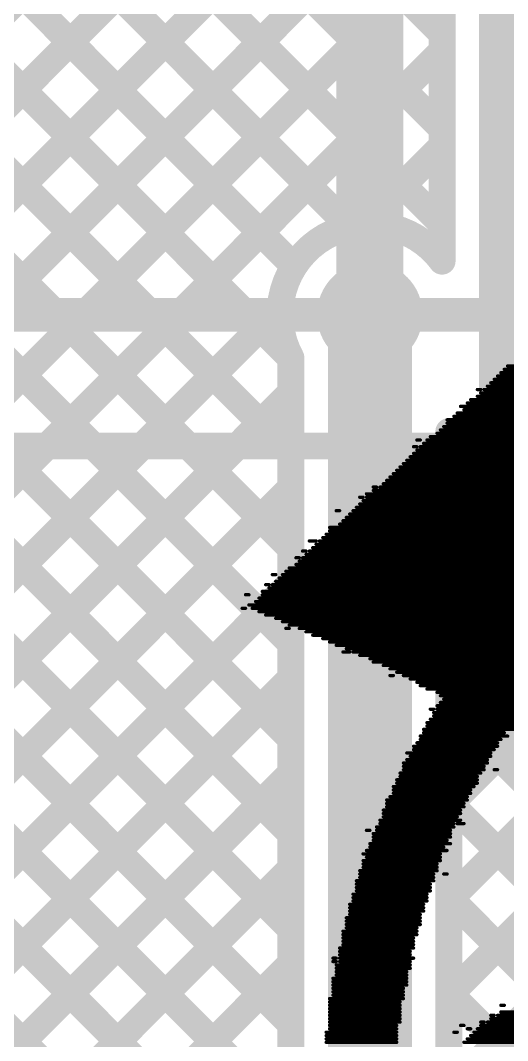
# Model space of a CAD drawing. Header units: millimetres. Extents: x 9.08 to 12.48, y 2.73 to 6.
# Drawn here: x 11.214 to 11.359, y 4.0025 to 4.3057 of the extents above; entities that cross this region are included whole.
import ezdxf

# ---------------------------------------------------------------- set-up
doc = ezdxf.new("R2010")
doc.units = ezdxf.units.MM
doc.header["$MEASUREMENT"] = 0
for name, color, linetype in [('BottomLayer', 5, 'Continuous'), ('BottomOverlay', 54, 'Continuous'), ('MultiLayer', 9, 'Continuous'), ('TopLayer', 1, 'Continuous'), ('TopOverlay', 2, 'Continuous'), ('TopPaste', 8, 'Continuous'), ('TopSolder', 216, 'Continuous'), ('ViaHoleLayer', 16, 'Continuous')]:
    doc.layers.add(name, color=color, linetype=linetype)

# ---------------------------------------------------------------- blocks, each defined once
blk = doc.blocks.new('16_TSSOP_54')
at = {"layer": 'TopLayer'}
for points in [[(-0.13681, 0.08228), (-0.08169, 0.08228), (-0.13681, 0.09685), (-0.08169, 0.09685)], [(0.07579, 0.08228), (0.13091, 0.08228), (0.07579, 0.09685), (0.13091, 0.09685)], [(-0.13681, 0.05669), (-0.08169, 0.05669), (-0.13681, 0.07126), (-0.08169, 0.07126)], [(0.07579, 0.05669), (0.13091, 0.05669), (0.07579, 0.07126), (0.13091, 0.07126)], [(-0.13681, 0.0311), (-0.08169, 0.0311), (-0.13681, 0.04567), (-0.08169, 0.04567)], [(0.07579, 0.0311), (0.13091, 0.0311), (0.07579, 0.04567), (0.13091, 0.04567)], [(-0.13681, 0.00551), (-0.08169, 0.00551), (-0.13681, 0.02008), (-0.08169, 0.02008)], [(0.07579, 0.00551), (0.13091, 0.00551), (0.07579, 0.02008), (0.13091, 0.02008)], [(-0.13681, -0.02008), (-0.08169, -0.02008), (-0.13681, -0.00551), (-0.08169, -0.00551)], [(0.07579, -0.02008), (0.13091, -0.02008), (0.07579, -0.00551), (0.13091, -0.00551)], [(-0.13681, -0.04567), (-0.08169, -0.04567), (-0.13681, -0.0311), (-0.08169, -0.0311)], [(0.07579, -0.04567), (0.13091, -0.04567), (0.07579, -0.0311), (0.13091, -0.0311)], [(-0.13681, -0.07126), (-0.08169, -0.07126), (-0.13681, -0.05669), (-0.08169, -0.05669)], [(0.07579, -0.07126), (0.13091, -0.07126), (0.07579, -0.05669), (0.13091, -0.05669)], [(-0.13681, -0.09685), (-0.08169, -0.09685), (-0.13681, -0.08228), (-0.08169, -0.08228)], [(0.07579, -0.09685), (0.13091, -0.09685), (0.07579, -0.08228), (0.13091, -0.08228)]]:
    blk.add_solid(points, dxfattribs=at)
at = {"layer": 'TopOverlay'}
for points, const_width in [([(-0.10478, 0.10977, 1), (-0.11372, 0.10977, 1)], 0.01), ([(-0.11622, 0.10977, 1), (-0.11122, 0.10977, 1)], 0.005), ([(-0.10728, 0.10977, 1), (-0.10228, 0.10977, 1)], 0.005), ([(-0.08097, 0.103, 1), (-0.07703, 0.103, 1)], 0.00394), ([(0.07703, 0.103, 1), (0.08097, 0.103, 1)], 0.00394), ([(-0.08097, -0.103, 1), (-0.07703, -0.103, 1)], 0.00394), ([(0.07703, -0.103, 1), (0.08097, -0.103, 1)], 0.00394)]:
    blk.add_lwpolyline(points, format="xyb", close=True, dxfattribs=dict(at, const_width=const_width))
at = {"layer": 'TopOverlay', "const_width": 0.00787}
for points in [[(-0.079, 0.103), (0.079, 0.103)], [(-0.079, -0.103), (0.079, -0.103)]]:
    blk.add_lwpolyline(points, dxfattribs=at)
at = {"layer": 'TopPaste'}
for points in [[(-0.13681, 0.08228), (-0.08169, 0.08228), (-0.13681, 0.09685), (-0.08169, 0.09685)], [(0.07579, 0.08228), (0.13091, 0.08228), (0.07579, 0.09685), (0.13091, 0.09685)], [(-0.13681, 0.05669), (-0.08169, 0.05669), (-0.13681, 0.07126), (-0.08169, 0.07126)], [(0.07579, 0.05669), (0.13091, 0.05669), (0.07579, 0.07126), (0.13091, 0.07126)], [(-0.13681, 0.0311), (-0.08169, 0.0311), (-0.13681, 0.04567), (-0.08169, 0.04567)], [(0.07579, 0.0311), (0.13091, 0.0311), (0.07579, 0.04567), (0.13091, 0.04567)], [(-0.13681, 0.00551), (-0.08169, 0.00551), (-0.13681, 0.02008), (-0.08169, 0.02008)], [(0.07579, 0.00551), (0.13091, 0.00551), (0.07579, 0.02008), (0.13091, 0.02008)], [(-0.13681, -0.02008), (-0.08169, -0.02008), (-0.13681, -0.00551), (-0.08169, -0.00551)], [(0.07579, -0.02008), (0.13091, -0.02008), (0.07579, -0.00551), (0.13091, -0.00551)], [(-0.13681, -0.04567), (-0.08169, -0.04567), (-0.13681, -0.0311), (-0.08169, -0.0311)], [(0.07579, -0.04567), (0.13091, -0.04567), (0.07579, -0.0311), (0.13091, -0.0311)], [(-0.13681, -0.07126), (-0.08169, -0.07126), (-0.13681, -0.05669), (-0.08169, -0.05669)], [(0.07579, -0.07126), (0.13091, -0.07126), (0.07579, -0.05669), (0.13091, -0.05669)], [(-0.13681, -0.09685), (-0.08169, -0.09685), (-0.13681, -0.08228), (-0.08169, -0.08228)], [(0.07579, -0.09685), (0.13091, -0.09685), (0.07579, -0.08228), (0.13091, -0.08228)]]:
    blk.add_solid(points, dxfattribs=at)
at = {"layer": 'TopSolder'}
for points in [[(-0.14081, 0.07828), (-0.07769, 0.07828), (-0.14081, 0.10085), (-0.07769, 0.10085)], [(0.07179, 0.07828), (0.13491, 0.07828), (0.07179, 0.10085), (0.13491, 0.10085)], [(-0.14081, 0.05269), (-0.07769, 0.05269), (-0.14081, 0.07526), (-0.07769, 0.07526)], [(0.07179, 0.05269), (0.13491, 0.05269), (0.07179, 0.07526), (0.13491, 0.07526)], [(-0.14081, 0.0271), (-0.07769, 0.0271), (-0.14081, 0.04967), (-0.07769, 0.04967)], [(0.07179, 0.0271), (0.13491, 0.0271), (0.07179, 0.04967), (0.13491, 0.04967)], [(-0.14081, 0.00151), (-0.07769, 0.00151), (-0.14081, 0.02408), (-0.07769, 0.02408)], [(0.07179, 0.00151), (0.13491, 0.00151), (0.07179, 0.02408), (0.13491, 0.02408)], [(-0.14081, -0.02408), (-0.07769, -0.02408), (-0.14081, -0.00151), (-0.07769, -0.00151)], [(0.07179, -0.02408), (0.13491, -0.02408), (0.07179, -0.00151), (0.13491, -0.00151)], [(-0.14081, -0.04967), (-0.07769, -0.04967), (-0.14081, -0.0271), (-0.07769, -0.0271)], [(0.07179, -0.04967), (0.13491, -0.04967), (0.07179, -0.0271), (0.13491, -0.0271)], [(-0.14081, -0.07526), (-0.07769, -0.07526), (-0.14081, -0.05269), (-0.07769, -0.05269)], [(0.07179, -0.07526), (0.13491, -0.07526), (0.07179, -0.05269), (0.13491, -0.05269)], [(-0.14081, -0.10085), (-0.07769, -0.10085), (-0.14081, -0.07828), (-0.07769, -0.07828)], [(0.07179, -0.10085), (0.13491, -0.10085), (0.07179, -0.07828), (0.13491, -0.07828)]]:
    blk.add_solid(points, dxfattribs=at)

msp = doc.modelspace()

# ---------------------------------------------------------------- linework, layer by layer
at = {"layer": 'BottomLayer'}
for points, const_width in [([(11.157, 4.42763), (11.3395, 4.24513)], 0.008), ([(11.19492, 4.418), (11.3395, 4.27342)], 0.008), ([(11.1445, 4.41185), (11.31203, 4.24432)], 0.008), ([(11.06803, 4.16667), (11.29406, 4.3927)], 0.008), ([(11.1445, 4.38357), (11.29544, 4.23262)], 0.008), ([(11.08461, 4.15496), (11.30821, 4.37856)], 0.008), ([(11.363, 4.193), (11.363, 4.357)], 0.025), ([(11.1445, 4.35528), (11.2945, 4.20528)], 0.008), ([(11.09924, 4.14131), (11.29347, 4.33554)], 0.008), ([(11.3395, 4.23416), (11.3395, 4.33029)], 0.008), ([(11.1445, 4.327), (11.2945, 4.177)], 0.008), ([(11.008, 3.9935), (11.3395, 4.325)], 0.008), ([(11.008, 4.02178), (11.30772, 4.32151)], 0.008), ([(11.32151, 4.31969), (11.3395, 4.3017)], 0.008), ([(11.1445, 4.29871), (11.2945, 4.14871)], 0.008), ([(11.008, 3.96522), (11.3395, 4.29672)], 0.008), ([(11.13805, 4.27688), (11.2945, 4.12043)], 0.008), ([(11.31599, 4.24492), (11.3395, 4.26843)], 0.008), ([(11.1239, 4.26274), (11.2945, 4.09214)], 0.008), ([(11.10976, 4.2486), (11.2945, 4.06386)], 0.008), ([(11.33672, 4.23736), (11.3395, 4.24015)], 0.008), ([(11.04298, 4.23052), (11.2945, 3.97901)], 0.008), ([(11.09941, 4.23066), (11.2945, 4.03558)], 0.008), ([(11.318, 3.966), (11.318, 4.21825)], 0.025), ([(11.10307, 4.032), (11.29133, 4.22026)], 0.008), ([(11.08646, 4.21533), (11.2945, 4.00729)], 0.008), ([(11.2945, 3.966), (11.2945, 4.20548)], 0.008), ([(11.04298, 4.20224), (11.4025, 3.84272)], 0.008), ([(11.363, 4.193), (11.437, 4.119)], 0.025), ([(11.13702, 4.03767), (11.2945, 4.19515)], 0.008), ([(11.3415, 3.97573), (11.3415, 4.18351)], 0.008), ([(11.3464, 4.17637), (11.41135, 4.11142)], 0.008), ([(11.3415, 4.15729), (11.35349, 4.16928)], 0.008), ([(11.15564, 4.02801), (11.2945, 4.16686)], 0.008), ([(11.3415, 4.15828), (11.516, 3.98378)], 0.008), ([(11.3415, 4.12901), (11.36763, 4.15514)], 0.008), ([(11.3415, 4.10073), (11.38177, 4.141)], 0.008), ([(11.16111, 4.00519), (11.2945, 4.13858)], 0.008), ([(11.3415, 4.13), (11.516, 3.9555)], 0.008), ([(11.3415, 4.07244), (11.39591, 4.12685)], 0.008), ([(11.09892, 4.11802), (11.4025, 3.81444)], 0.008), ([(11.3415, 4.04416), (11.41005, 4.11271)], 0.008), ([(11.05745, 3.87324), (11.2945, 4.11029)], 0.008), ([(11.3415, 4.10171), (11.516, 3.92721)], 0.008), ([(11.3415, 4.01587), (11.42229, 4.09666)], 0.008), ([(11.3415, 3.98759), (11.44901, 4.0951)], 0.008), ([(11.008, 3.79551), (11.2945, 4.08201)], 0.008), ([(11.3415, 4.07343), (11.516, 3.89893)], 0.008), ([(11.008, 3.76723), (11.2945, 4.05373)], 0.008), ([(11.3415, 4.04514), (11.516, 3.87064)], 0.008), ([(11.008, 3.73894), (11.2945, 4.02544)], 0.008), ([(11.3415, 4.01686), (11.516, 3.84236)], 0.008)]:
    msp.add_lwpolyline(points, dxfattribs=dict(at, const_width=const_width))
for points, const_width in [([(11.3375, 4.3017, 1), (11.3415, 4.3017, 1)], 0.004), ([(11.3375, 4.29672, 1), (11.3415, 4.29672, 1)], 0.004), ([(11.3375, 4.27342, 1), (11.3415, 4.27342, 1)], 0.004), ([(11.3375, 4.26843, 1), (11.3415, 4.26843, 1)], 0.004), ([(11.31003, 4.24432, 1), (11.31403, 4.24432, 1)], 0.004), ([(11.31399, 4.24492, 1), (11.31799, 4.24492, 1)], 0.004), ([(11.3375, 4.24513, 1), (11.3415, 4.24513, 1)], 0.004), ([(11.3375, 4.24015, 1), (11.3415, 4.24015, 1)], 0.004), ([(11.33472, 4.23736, 1), (11.33872, 4.23736, 1)], 0.004), ([(11.29344, 4.23262, 1), (11.29744, 4.23262, 1)], 0.004), ([(11.3375, 4.23416, 1), (11.3415, 4.23416, 1)], 0.004), ([(11.3375, 4.23416, 1), (11.3415, 4.23416, 1)], 0.004), ([(11.31013, 4.21825, 1), (11.32587, 4.21825, 1)], 0.01575), ([(11.31175, 4.21825, 1), (11.32425, 4.21825, 1)], 0.0125), ([(11.28933, 4.22026, 1), (11.29333, 4.22026, 1)], 0.004), ([(11.2925, 4.20548, 1), (11.2965, 4.20548, 1)], 0.004), ([(11.2925, 4.20548, 1), (11.2965, 4.20548, 1)], 0.004), ([(11.2925, 4.20528, 1), (11.2965, 4.20528, 1)], 0.004), ([(11.35675, 4.193, 1), (11.36925, 4.193, 1)], 0.0125), ([(11.35675, 4.193, 1), (11.36925, 4.193, 1)], 0.0125), ([(11.2925, 4.19515, 1), (11.2965, 4.19515, 1)], 0.004), ([(11.3395, 4.18351, 1), (11.3435, 4.18351, 1)], 0.004), ([(11.3395, 4.18351, 1), (11.3435, 4.18351, 1)], 0.004), ([(11.3395, 4.18351, 1), (11.3435, 4.18351, 1)], 0.004), ([(11.2925, 4.177, 1), (11.2965, 4.177, 1)], 0.004), ([(11.34438, 4.17638, 1), (11.34838, 4.17638, 1)], 0.004), ([(11.3444, 4.17637, 1), (11.3484, 4.17637, 1)], 0.004), ([(11.3444, 4.17637, 1), (11.3484, 4.17637, 1)], 0.004), ([(11.35149, 4.16928, 1), (11.35549, 4.16928, 1)], 0.004), ([(11.2925, 4.16686, 1), (11.2965, 4.16686, 1)], 0.004), ([(11.3395, 4.15828, 1), (11.3435, 4.15828, 1)], 0.004), ([(11.3395, 4.15729, 1), (11.3435, 4.15729, 1)], 0.004), ([(11.2925, 4.14871, 1), (11.2965, 4.14871, 1)], 0.004), ([(11.2925, 4.13858, 1), (11.2965, 4.13858, 1)], 0.004), ([(11.3395, 4.13, 1), (11.3435, 4.13, 1)], 0.004), ([(11.3395, 4.12901, 1), (11.3435, 4.12901, 1)], 0.004), ([(11.2925, 4.12043, 1), (11.2965, 4.12043, 1)], 0.004), ([(11.2925, 4.11029, 1), (11.2965, 4.11029, 1)], 0.004), ([(11.3395, 4.10171, 1), (11.3435, 4.10171, 1)], 0.004), ([(11.3395, 4.10073, 1), (11.3435, 4.10073, 1)], 0.004), ([(11.2925, 4.09214, 1), (11.2965, 4.09214, 1)], 0.004), ([(11.2925, 4.08201, 1), (11.2965, 4.08201, 1)], 0.004), ([(11.3395, 4.07343, 1), (11.3435, 4.07343, 1)], 0.004), ([(11.3395, 4.07244, 1), (11.3435, 4.07244, 1)], 0.004), ([(11.2925, 4.06386, 1), (11.2965, 4.06386, 1)], 0.004), ([(11.2925, 4.05373, 1), (11.2965, 4.05373, 1)], 0.004), ([(11.3395, 4.04514, 1), (11.3435, 4.04514, 1)], 0.004), ([(11.3395, 4.04416, 1), (11.3435, 4.04416, 1)], 0.004), ([(11.2925, 4.03558, 1), (11.2965, 4.03558, 1)], 0.004), ([(11.2925, 4.02544, 1), (11.2965, 4.02544, 1)], 0.004), ([(11.3395, 4.01686, 1), (11.3435, 4.01686, 1)], 0.004), ([(11.3395, 4.01587, 1), (11.3435, 4.01587, 1)], 0.004), ([(11.2925, 4.00729, 1), (11.2965, 4.00729, 1)], 0.004)]:
    msp.add_lwpolyline(points, format="xyb", close=True, dxfattribs=dict(at, const_width=const_width))
at = {"layer": 'BottomLayer', "const_width": 0.008}
for points in [[(11.2945, 4.20548, -0.932712), (11.3395, 4.23416)], [(11.34638, 4.17638, -0.092726), (11.3415, 4.18351)], [(11.3464, 4.17637, -0.092994), (11.3415, 4.18351)]]:
    msp.add_lwpolyline(points, format="xyb", dxfattribs=at)
at = {"layer": 'BottomOverlay', "const_width": 0.001}
for points in [[(11.359, 4.203), (11.377, 4.203)], [(11.356, 4.2), (11.38, 4.2)], [(11.357, 4.201), (11.38, 4.201)], [(11.358, 4.202), (11.378, 4.202)], [(11.353, 4.197), (11.384, 4.197)], [(11.354, 4.198), (11.382, 4.198)], [(11.355, 4.199), (11.381, 4.199)], [(11.348, 4.193), (11.388, 4.193)], [(11.35, 4.196), (11.351, 4.196)], [(11.35, 4.194), (11.387, 4.194)], [(11.351, 4.195), (11.387, 4.195)], [(11.352, 4.196), (11.385, 4.196)], [(11.345, 4.191), (11.391, 4.191)], [(11.346, 4.19), (11.393, 4.19)], [(11.347, 4.192), (11.391, 4.192)], [(11.341, 4.187), (11.396, 4.187)], [(11.343, 4.188), (11.394, 4.188)], [(11.344, 4.189), (11.393, 4.189)], [(11.339, 4.184), (11.399, 4.184)], [(11.34, 4.185), (11.398, 4.185)], [(11.341, 4.186), (11.397, 4.186)], [(11.332, 4.181), (11.333, 4.181)], [(11.335, 4.181), (11.402, 4.181)], [(11.336, 4.182), (11.401, 4.182)], [(11.338, 4.183), (11.4, 4.183)], [(11.331, 4.179), (11.332, 4.179)], [(11.332, 4.178), (11.406, 4.178)], [(11.333, 4.179), (11.405, 4.179)], [(11.334, 4.18), (11.404, 4.18)], [(11.329, 4.175), (11.41, 4.175)], [(11.33, 4.176), (11.408, 4.176)], [(11.331, 4.177), (11.407, 4.177)], [(11.326, 4.172), (11.451, 4.172)], [(11.327, 4.173), (11.454, 4.173)], [(11.328, 4.174), (11.456, 4.174)], [(11.323, 4.169), (11.444, 4.169)], [(11.324, 4.17), (11.446, 4.17)], [(11.325, 4.171), (11.449, 4.171)], [(11.319, 4.167), (11.32, 4.167)], [(11.319, 4.166), (11.438, 4.166)], [(11.321, 4.167), (11.44, 4.167)], [(11.322, 4.168), (11.442, 4.168)], [(11.315, 4.164), (11.316, 4.164)], [(11.316, 4.163), (11.434, 4.163)], [(11.317, 4.165), (11.436, 4.165)], [(11.317, 4.164), (11.435, 4.164)], [(11.308, 4.16), (11.309, 4.16)], [(11.313, 4.16), (11.429, 4.16)], [(11.314, 4.161), (11.429, 4.161)], [(11.315, 4.162), (11.431, 4.162)], [(11.31, 4.157), (11.43, 4.157)], [(11.311, 4.158), (11.43, 4.158)], [(11.312, 4.159), (11.428, 4.159)], [(11.306, 4.155), (11.434, 4.155)], [(11.306, 4.154), (11.434, 4.154)], [(11.309, 4.156), (11.431, 4.156)], [(11.3, 4.151), (11.302, 4.151)], [(11.303, 4.151), (11.437, 4.151)], [(11.304, 4.152), (11.436, 4.152)], [(11.305, 4.153), (11.435, 4.153)], [(11.298, 4.148), (11.299, 4.148)], [(11.3, 4.148), (11.44, 4.148)], [(11.301, 4.149), (11.44, 4.149)], [(11.302, 4.15), (11.438, 4.15)], [(11.296, 4.146), (11.297, 4.146)], [(11.297, 4.145), (11.445, 4.145)], [(11.298, 4.146), (11.443, 4.146)], [(11.299, 4.147), (11.442, 4.147)], [(11.293, 4.142), (11.448, 4.142)], [(11.294, 4.143), (11.446, 4.143)], [(11.296, 4.144), (11.448, 4.144)], [(11.289, 4.141), (11.29, 4.141)], [(11.29, 4.139), (11.451, 4.139)], [(11.291, 4.14), (11.451, 4.14)], [(11.292, 4.141), (11.449, 4.141)], [(11.286, 4.136), (11.455, 4.136)], [(11.287, 4.138), (11.288, 4.138)], [(11.288, 4.137), (11.453, 4.137)], [(11.289, 4.138), (11.452, 4.138)], [(11.281, 4.135), (11.282, 4.135)], [(11.284, 4.133), (11.458, 4.133)], [(11.285, 4.134), (11.457, 4.134)], [(11.286, 4.135), (11.456, 4.135)], [(11.28, 4.131), (11.281, 4.131)], [(11.282, 4.132), (11.459, 4.132)], [(11.283, 4.131), (11.46, 4.131)], [(11.285, 4.13), (11.461, 4.13)], [(11.287, 4.129), (11.462, 4.129)], [(11.29, 4.128), (11.463, 4.128)], [(11.292, 4.127), (11.464, 4.127)], [(11.293, 4.125), (11.294, 4.125)], [(11.294, 4.126), (11.465, 4.126)], [(11.297, 4.125), (11.467, 4.125)], [(11.299, 4.124), (11.468, 4.124)], [(11.301, 4.123), (11.469, 4.123)], [(11.304, 4.122), (11.47, 4.122)], [(11.306, 4.121), (11.471, 4.121)], [(11.308, 4.12), (11.472, 4.12)], [(11.31, 4.118), (11.312, 4.118)], [(11.311, 4.119), (11.473, 4.119)], [(11.313, 4.118), (11.474, 4.118)], [(11.315, 4.117), (11.475, 4.117)], [(11.318, 4.116), (11.477, 4.116)], [(11.319, 4.115), (11.478, 4.115)], [(11.322, 4.114), (11.48, 4.114)], [(11.324, 4.113), (11.48, 4.113)], [(11.326, 4.112), (11.482, 4.112)], [(11.324, 4.111), (11.325, 4.111)], [(11.328, 4.111), (11.482, 4.111)], [(11.33, 4.11), (11.484, 4.11)], [(11.332, 4.109), (11.484, 4.109)], [(11.333, 4.108), (11.486, 4.108)], [(11.335, 4.107), (11.487, 4.107)], [(11.338, 4.106), (11.488, 4.106)], [(11.339, 4.105), (11.489, 4.105)], [(11.339, 4.103), (11.491, 4.103)], [(11.34, 4.104), (11.49, 4.104)], [(11.336, 4.101), (11.337, 4.101)], [(11.337, 4.1), (11.495, 4.1)], [(11.337, 4.099), (11.496, 4.099)], [(11.338, 4.102), (11.492, 4.102)], [(11.338, 4.101), (11.493, 4.101)], [(11.335, 4.097), (11.498, 4.097)], [(11.335, 4.096), (11.499, 4.096)], [(11.336, 4.098), (11.497, 4.098)], [(11.333, 4.093), (11.359, 4.093)], [(11.334, 4.095), (11.5, 4.095)], [(11.334, 4.094), (11.358, 4.094)], [(11.331, 4.09), (11.356, 4.09)], [(11.332, 4.091), (11.356, 4.091)], [(11.333, 4.092), (11.357, 4.092)], [(11.329, 4.088), (11.354, 4.088)], [(11.33, 4.087), (11.354, 4.087)], [(11.331, 4.089), (11.355, 4.089)], [(11.328, 4.085), (11.353, 4.085)], [(11.328, 4.084), (11.352, 4.084)], [(11.329, 4.086), (11.353, 4.086)], [(11.327, 4.082), (11.351, 4.082)], [(11.327, 4.081), (11.35, 4.081)], [(11.328, 4.083), (11.352, 4.083)], [(11.355, 4.083), (11.356, 4.083)], [(11.325, 4.078), (11.349, 4.078)], [(11.326, 4.08), (11.35, 4.08)], [(11.326, 4.079), (11.35, 4.079)], [(11.324, 4.075), (11.347, 4.075)], [(11.325, 4.077), (11.348, 4.077)], [(11.325, 4.076), (11.348, 4.076)], [(11.323, 4.074), (11.347, 4.074)], [(11.323, 4.073), (11.346, 4.073)], [(11.323, 4.072), (11.346, 4.072)], [(11.322, 4.071), (11.345, 4.071)], [(11.322, 4.07), (11.345, 4.07)], [(11.322, 4.069), (11.344, 4.069)], [(11.32, 4.066), (11.343, 4.066)], [(11.321, 4.068), (11.345, 4.068)], [(11.321, 4.067), (11.343, 4.067)], [(11.344, 4.067), (11.346, 4.067)], [(11.317, 4.065), (11.318, 4.065)], [(11.319, 4.064), (11.342, 4.064)], [(11.319, 4.063), (11.342, 4.063)], [(11.32, 4.065), (11.342, 4.065)], [(11.318, 4.061), (11.342, 4.061)], [(11.318, 4.06), (11.34, 4.06)], [(11.319, 4.062), (11.341, 4.062)], [(11.316, 4.058), (11.339, 4.058)], [(11.317, 4.059), (11.341, 4.059)], [(11.317, 4.057), (11.339, 4.057)], [(11.316, 4.056), (11.339, 4.056)], [(11.316, 4.055), (11.338, 4.055)], [(11.316, 4.054), (11.338, 4.054)], [(11.315, 4.053), (11.338, 4.053)], [(11.315, 4.052), (11.337, 4.052)], [(11.315, 4.051), (11.337, 4.051)], [(11.34, 4.052), (11.341, 4.052)], [(11.314, 4.05), (11.337, 4.05)], [(11.314, 4.049), (11.336, 4.049)], [(11.314, 4.048), (11.336, 4.048)], [(11.313, 4.046), (11.335, 4.046)], [(11.313, 4.045), (11.335, 4.045)], [(11.314, 4.047), (11.336, 4.047)], [(11.312, 4.043), (11.334, 4.043)], [(11.312, 4.042), (11.334, 4.042)], [(11.313, 4.044), (11.335, 4.044)], [(11.311, 4.039), (11.333, 4.039)], [(11.312, 4.041), (11.334, 4.041)], [(11.312, 4.04), (11.333, 4.04)], [(11.311, 4.038), (11.333, 4.038)], [(11.311, 4.037), (11.333, 4.037)], [(11.311, 4.036), (11.332, 4.036)], [(11.31, 4.035), (11.332, 4.035)], [(11.31, 4.034), (11.332, 4.034)], [(11.31, 4.033), (11.331, 4.033)], [(11.309, 4.03), (11.331, 4.03)], [(11.31, 4.032), (11.331, 4.032)], [(11.31, 4.031), (11.331, 4.031)], [(11.307, 4.027), (11.308, 4.027)], [(11.309, 4.029), (11.33, 4.029)], [(11.309, 4.028), (11.33, 4.028)], [(11.309, 4.027), (11.331, 4.027)], [(11.307, 4.026), (11.308, 4.026)], [(11.308, 4.025), (11.33, 4.025)], [(11.308, 4.024), (11.33, 4.024)], [(11.309, 4.026), (11.33, 4.026)], [(11.307, 4.021), (11.329, 4.021)], [(11.308, 4.023), (11.329, 4.023)], [(11.308, 4.022), (11.329, 4.022)], [(11.307, 4.02), (11.329, 4.02)], [(11.307, 4.019), (11.329, 4.019)], [(11.307, 4.018), (11.328, 4.018)], [(11.306, 4.015), (11.328, 4.015)], [(11.307, 4.017), (11.328, 4.017)], [(11.307, 4.016), (11.328, 4.016)], [(11.306, 4.014), (11.327, 4.014)], [(11.306, 4.013), (11.327, 4.013)], [(11.306, 4.012), (11.327, 4.012)], [(11.357, 4.013), (11.358, 4.013)], [(11.306, 4.011), (11.327, 4.011)], [(11.306, 4.01), (11.327, 4.01)], [(11.306, 4.009), (11.327, 4.009)], [(11.354, 4.01), (11.355, 4.01)], [(11.354, 4.009), (11.452, 4.009)], [(11.356, 4.01), (11.452, 4.01)], [(11.357, 4.011), (11.452, 4.011)], [(11.305, 4.005), (11.326, 4.005)], [(11.306, 4.008), (11.327, 4.008)], [(11.306, 4.007), (11.326, 4.007)], [(11.306, 4.006), (11.326, 4.006)], [(11.343, 4.005), (11.344, 4.005)], [(11.345, 4.007), (11.346, 4.007)], [(11.347, 4.006), (11.348, 4.006)], [(11.349, 4.005), (11.452, 4.005)], [(11.35, 4.006), (11.452, 4.006)], [(11.351, 4.008), (11.352, 4.008)], [(11.351, 4.007), (11.452, 4.007)], [(11.353, 4.008), (11.452, 4.008)], [(11.305, 4.004), (11.326, 4.004)], [(11.305, 4.003), (11.326, 4.003)], [(11.305, 4.002), (11.326, 4.002)], [(11.346, 4.002), (11.452, 4.002)], [(11.347, 4.003), (11.452, 4.003)], [(11.348, 4.004), (11.452, 4.004)]]:
    msp.add_lwpolyline(points, dxfattribs=at)
at = {"layer": 'BottomOverlay', "const_width": 0.0005}
for points in [[(11.35875, 4.203, 1), (11.35925, 4.203, 1)], [(11.35575, 4.2, 1), (11.35625, 4.2, 1)], [(11.35675, 4.201, 1), (11.35725, 4.201, 1)], [(11.35775, 4.202, 1), (11.35825, 4.202, 1)], [(11.35275, 4.197, 1), (11.35325, 4.197, 1)], [(11.35375, 4.198, 1), (11.35425, 4.198, 1)], [(11.35475, 4.199, 1), (11.35525, 4.199, 1)], [(11.34775, 4.193, 1), (11.34825, 4.193, 1)], [(11.34975, 4.196, 1), (11.35025, 4.196, 1)], [(11.34975, 4.194, 1), (11.35025, 4.194, 1)], [(11.35075, 4.196, 1), (11.35125, 4.196, 1)], [(11.35075, 4.195, 1), (11.35125, 4.195, 1)], [(11.35175, 4.196, 1), (11.35225, 4.196, 1)], [(11.34475, 4.191, 1), (11.34525, 4.191, 1)], [(11.34575, 4.19, 1), (11.34625, 4.19, 1)], [(11.34675, 4.192, 1), (11.34725, 4.192, 1)], [(11.34075, 4.187, 1), (11.34125, 4.187, 1)], [(11.34275, 4.188, 1), (11.34325, 4.188, 1)], [(11.34375, 4.189, 1), (11.34425, 4.189, 1)], [(11.33875, 4.184, 1), (11.33925, 4.184, 1)], [(11.33975, 4.185, 1), (11.34025, 4.185, 1)], [(11.34075, 4.186, 1), (11.34125, 4.186, 1)], [(11.33175, 4.181, 1), (11.33225, 4.181, 1)], [(11.33275, 4.181, 1), (11.33325, 4.181, 1)], [(11.33475, 4.181, 1), (11.33525, 4.181, 1)], [(11.33575, 4.182, 1), (11.33625, 4.182, 1)], [(11.33775, 4.183, 1), (11.33825, 4.183, 1)], [(11.33075, 4.179, 1), (11.33125, 4.179, 1)], [(11.33175, 4.179, 1), (11.33225, 4.179, 1)], [(11.33175, 4.178, 1), (11.33225, 4.178, 1)], [(11.33275, 4.179, 1), (11.33325, 4.179, 1)], [(11.33375, 4.18, 1), (11.33425, 4.18, 1)], [(11.32875, 4.175, 1), (11.32925, 4.175, 1)], [(11.32975, 4.176, 1), (11.33025, 4.176, 1)], [(11.33075, 4.177, 1), (11.33125, 4.177, 1)], [(11.32575, 4.172, 1), (11.32625, 4.172, 1)], [(11.32675, 4.173, 1), (11.32725, 4.173, 1)], [(11.32775, 4.174, 1), (11.32825, 4.174, 1)], [(11.32275, 4.169, 1), (11.32325, 4.169, 1)], [(11.32375, 4.17, 1), (11.32425, 4.17, 1)], [(11.32475, 4.171, 1), (11.32525, 4.171, 1)], [(11.31875, 4.167, 1), (11.31925, 4.167, 1)], [(11.31875, 4.166, 1), (11.31925, 4.166, 1)], [(11.31975, 4.167, 1), (11.32025, 4.167, 1)], [(11.32075, 4.167, 1), (11.32125, 4.167, 1)], [(11.32175, 4.168, 1), (11.32225, 4.168, 1)], [(11.31475, 4.164, 1), (11.31525, 4.164, 1)], [(11.31575, 4.164, 1), (11.31625, 4.164, 1)], [(11.31575, 4.163, 1), (11.31625, 4.163, 1)], [(11.31675, 4.165, 1), (11.31725, 4.165, 1)], [(11.31675, 4.164, 1), (11.31725, 4.164, 1)], [(11.30775, 4.16, 1), (11.30825, 4.16, 1)], [(11.30875, 4.16, 1), (11.30925, 4.16, 1)], [(11.31275, 4.16, 1), (11.31325, 4.16, 1)], [(11.31375, 4.161, 1), (11.31425, 4.161, 1)], [(11.31475, 4.162, 1), (11.31525, 4.162, 1)], [(11.30975, 4.157, 1), (11.31025, 4.157, 1)], [(11.31075, 4.158, 1), (11.31125, 4.158, 1)], [(11.31175, 4.159, 1), (11.31225, 4.159, 1)], [(11.30575, 4.155, 1), (11.30625, 4.155, 1)], [(11.30575, 4.154, 1), (11.30625, 4.154, 1)], [(11.30875, 4.156, 1), (11.30925, 4.156, 1)], [(11.29975, 4.151, 1), (11.30025, 4.151, 1)], [(11.30175, 4.151, 1), (11.30225, 4.151, 1)], [(11.30275, 4.151, 1), (11.30325, 4.151, 1)], [(11.30375, 4.152, 1), (11.30425, 4.152, 1)], [(11.30475, 4.153, 1), (11.30525, 4.153, 1)], [(11.29775, 4.148, 1), (11.29825, 4.148, 1)], [(11.29875, 4.148, 1), (11.29925, 4.148, 1)], [(11.29975, 4.148, 1), (11.30025, 4.148, 1)], [(11.30075, 4.149, 1), (11.30125, 4.149, 1)], [(11.30175, 4.15, 1), (11.30225, 4.15, 1)], [(11.29575, 4.146, 1), (11.29625, 4.146, 1)], [(11.29675, 4.146, 1), (11.29725, 4.146, 1)], [(11.29675, 4.145, 1), (11.29725, 4.145, 1)], [(11.29775, 4.146, 1), (11.29825, 4.146, 1)], [(11.29875, 4.147, 1), (11.29925, 4.147, 1)], [(11.29275, 4.142, 1), (11.29325, 4.142, 1)], [(11.29375, 4.143, 1), (11.29425, 4.143, 1)], [(11.29575, 4.144, 1), (11.29625, 4.144, 1)], [(11.28875, 4.141, 1), (11.28925, 4.141, 1)], [(11.28975, 4.141, 1), (11.29025, 4.141, 1)], [(11.28975, 4.139, 1), (11.29025, 4.139, 1)], [(11.29075, 4.14, 1), (11.29125, 4.14, 1)], [(11.29175, 4.141, 1), (11.29225, 4.141, 1)], [(11.28575, 4.136, 1), (11.28625, 4.136, 1)], [(11.28675, 4.138, 1), (11.28725, 4.138, 1)], [(11.28775, 4.138, 1), (11.28825, 4.138, 1)], [(11.28775, 4.137, 1), (11.28825, 4.137, 1)], [(11.28875, 4.138, 1), (11.28925, 4.138, 1)], [(11.28075, 4.135, 1), (11.28125, 4.135, 1)], [(11.28175, 4.135, 1), (11.28225, 4.135, 1)], [(11.28375, 4.133, 1), (11.28425, 4.133, 1)], [(11.28475, 4.134, 1), (11.28525, 4.134, 1)], [(11.28575, 4.135, 1), (11.28625, 4.135, 1)], [(11.27975, 4.131, 1), (11.28025, 4.131, 1)], [(11.28075, 4.131, 1), (11.28125, 4.131, 1)], [(11.28175, 4.132, 1), (11.28225, 4.132, 1)], [(11.28275, 4.131, 1), (11.28325, 4.131, 1)], [(11.28475, 4.13, 1), (11.28525, 4.13, 1)], [(11.28675, 4.129, 1), (11.28725, 4.129, 1)], [(11.28975, 4.128, 1), (11.29025, 4.128, 1)], [(11.29175, 4.127, 1), (11.29225, 4.127, 1)], [(11.29275, 4.125, 1), (11.29325, 4.125, 1)], [(11.29375, 4.126, 1), (11.29425, 4.126, 1)], [(11.29375, 4.125, 1), (11.29425, 4.125, 1)], [(11.29675, 4.125, 1), (11.29725, 4.125, 1)], [(11.29875, 4.124, 1), (11.29925, 4.124, 1)], [(11.30075, 4.123, 1), (11.30125, 4.123, 1)], [(11.30375, 4.122, 1), (11.30425, 4.122, 1)], [(11.30575, 4.121, 1), (11.30625, 4.121, 1)], [(11.30775, 4.12, 1), (11.30825, 4.12, 1)], [(11.30975, 4.118, 1), (11.31025, 4.118, 1)], [(11.31075, 4.119, 1), (11.31125, 4.119, 1)], [(11.31175, 4.118, 1), (11.31225, 4.118, 1)], [(11.31275, 4.118, 1), (11.31325, 4.118, 1)], [(11.31475, 4.117, 1), (11.31525, 4.117, 1)], [(11.31775, 4.116, 1), (11.31825, 4.116, 1)], [(11.31875, 4.115, 1), (11.31925, 4.115, 1)], [(11.32175, 4.114, 1), (11.32225, 4.114, 1)], [(11.32375, 4.113, 1), (11.32425, 4.113, 1)], [(11.32575, 4.112, 1), (11.32625, 4.112, 1)], [(11.32375, 4.111, 1), (11.32425, 4.111, 1)], [(11.32475, 4.111, 1), (11.32525, 4.111, 1)], [(11.32775, 4.111, 1), (11.32825, 4.111, 1)], [(11.32975, 4.11, 1), (11.33025, 4.11, 1)], [(11.33175, 4.109, 1), (11.33225, 4.109, 1)], [(11.33275, 4.108, 1), (11.33325, 4.108, 1)], [(11.33475, 4.107, 1), (11.33525, 4.107, 1)], [(11.33775, 4.106, 1), (11.33825, 4.106, 1)], [(11.33875, 4.105, 1), (11.33925, 4.105, 1)], [(11.33875, 4.103, 1), (11.33925, 4.103, 1)], [(11.33975, 4.104, 1), (11.34025, 4.104, 1)], [(11.33575, 4.101, 1), (11.33625, 4.101, 1)], [(11.33675, 4.101, 1), (11.33725, 4.101, 1)], [(11.33675, 4.1, 1), (11.33725, 4.1, 1)], [(11.33675, 4.099, 1), (11.33725, 4.099, 1)], [(11.33775, 4.102, 1), (11.33825, 4.102, 1)], [(11.33775, 4.101, 1), (11.33825, 4.101, 1)], [(11.33475, 4.097, 1), (11.33525, 4.097, 1)], [(11.33475, 4.096, 1), (11.33525, 4.096, 1)], [(11.33575, 4.098, 1), (11.33625, 4.098, 1)], [(11.33275, 4.093, 1), (11.33325, 4.093, 1)], [(11.33375, 4.095, 1), (11.33425, 4.095, 1)], [(11.33375, 4.094, 1), (11.33425, 4.094, 1)], [(11.35775, 4.094, 1), (11.35825, 4.094, 1)], [(11.35875, 4.093, 1), (11.35925, 4.093, 1)], [(11.33075, 4.09, 1), (11.33125, 4.09, 1)], [(11.33175, 4.091, 1), (11.33225, 4.091, 1)], [(11.33275, 4.092, 1), (11.33325, 4.092, 1)], [(11.35575, 4.091, 1), (11.35625, 4.091, 1)], [(11.35575, 4.09, 1), (11.35625, 4.09, 1)], [(11.35675, 4.092, 1), (11.35725, 4.092, 1)], [(11.32875, 4.088, 1), (11.32925, 4.088, 1)], [(11.32975, 4.087, 1), (11.33025, 4.087, 1)], [(11.33075, 4.089, 1), (11.33125, 4.089, 1)], [(11.35375, 4.088, 1), (11.35425, 4.088, 1)], [(11.35375, 4.087, 1), (11.35425, 4.087, 1)], [(11.35475, 4.089, 1), (11.35525, 4.089, 1)], [(11.32775, 4.085, 1), (11.32825, 4.085, 1)], [(11.32775, 4.084, 1), (11.32825, 4.084, 1)], [(11.32875, 4.086, 1), (11.32925, 4.086, 1)], [(11.35175, 4.084, 1), (11.35225, 4.084, 1)], [(11.35275, 4.086, 1), (11.35325, 4.086, 1)], [(11.35275, 4.085, 1), (11.35325, 4.085, 1)], [(11.32675, 4.082, 1), (11.32725, 4.082, 1)], [(11.32675, 4.081, 1), (11.32725, 4.081, 1)], [(11.32775, 4.083, 1), (11.32825, 4.083, 1)], [(11.34975, 4.081, 1), (11.35025, 4.081, 1)], [(11.35075, 4.082, 1), (11.35125, 4.082, 1)], [(11.35175, 4.083, 1), (11.35225, 4.083, 1)], [(11.35475, 4.083, 1), (11.35525, 4.083, 1)], [(11.35575, 4.083, 1), (11.35625, 4.083, 1)], [(11.32475, 4.078, 1), (11.32525, 4.078, 1)], [(11.32575, 4.08, 1), (11.32625, 4.08, 1)], [(11.32575, 4.079, 1), (11.32625, 4.079, 1)], [(11.34875, 4.078, 1), (11.34925, 4.078, 1)], [(11.34975, 4.08, 1), (11.35025, 4.08, 1)], [(11.34975, 4.079, 1), (11.35025, 4.079, 1)], [(11.32375, 4.075, 1), (11.32425, 4.075, 1)], [(11.32475, 4.077, 1), (11.32525, 4.077, 1)], [(11.32475, 4.076, 1), (11.32525, 4.076, 1)], [(11.34675, 4.075, 1), (11.34725, 4.075, 1)], [(11.34775, 4.077, 1), (11.34825, 4.077, 1)], [(11.34775, 4.076, 1), (11.34825, 4.076, 1)], [(11.32275, 4.074, 1), (11.32325, 4.074, 1)], [(11.32275, 4.073, 1), (11.32325, 4.073, 1)], [(11.32275, 4.072, 1), (11.32325, 4.072, 1)], [(11.34575, 4.073, 1), (11.34625, 4.073, 1)], [(11.34575, 4.072, 1), (11.34625, 4.072, 1)], [(11.34675, 4.074, 1), (11.34725, 4.074, 1)], [(11.32175, 4.071, 1), (11.32225, 4.071, 1)], [(11.32175, 4.07, 1), (11.32225, 4.07, 1)], [(11.32175, 4.069, 1), (11.32225, 4.069, 1)], [(11.34375, 4.069, 1), (11.34425, 4.069, 1)], [(11.34475, 4.071, 1), (11.34525, 4.071, 1)], [(11.34475, 4.07, 1), (11.34525, 4.07, 1)], [(11.31975, 4.066, 1), (11.32025, 4.066, 1)], [(11.32075, 4.068, 1), (11.32125, 4.068, 1)], [(11.32075, 4.067, 1), (11.32125, 4.067, 1)], [(11.34275, 4.067, 1), (11.34325, 4.067, 1)], [(11.34275, 4.066, 1), (11.34325, 4.066, 1)], [(11.34375, 4.067, 1), (11.34425, 4.067, 1)], [(11.34475, 4.068, 1), (11.34525, 4.068, 1)], [(11.34575, 4.067, 1), (11.34625, 4.067, 1)], [(11.31675, 4.065, 1), (11.31725, 4.065, 1)], [(11.31775, 4.065, 1), (11.31825, 4.065, 1)], [(11.31875, 4.064, 1), (11.31925, 4.064, 1)], [(11.31875, 4.063, 1), (11.31925, 4.063, 1)], [(11.31975, 4.065, 1), (11.32025, 4.065, 1)], [(11.34175, 4.065, 1), (11.34225, 4.065, 1)], [(11.34175, 4.064, 1), (11.34225, 4.064, 1)], [(11.34175, 4.063, 1), (11.34225, 4.063, 1)], [(11.31775, 4.061, 1), (11.31825, 4.061, 1)], [(11.31775, 4.06, 1), (11.31825, 4.06, 1)], [(11.31875, 4.062, 1), (11.31925, 4.062, 1)], [(11.33975, 4.06, 1), (11.34025, 4.06, 1)], [(11.34075, 4.062, 1), (11.34125, 4.062, 1)], [(11.34175, 4.061, 1), (11.34225, 4.061, 1)], [(11.31575, 4.058, 1), (11.31625, 4.058, 1)], [(11.31675, 4.059, 1), (11.31725, 4.059, 1)], [(11.31675, 4.057, 1), (11.31725, 4.057, 1)], [(11.33875, 4.058, 1), (11.33925, 4.058, 1)], [(11.33875, 4.057, 1), (11.33925, 4.057, 1)], [(11.34075, 4.059, 1), (11.34125, 4.059, 1)], [(11.31575, 4.056, 1), (11.31625, 4.056, 1)], [(11.31575, 4.055, 1), (11.31625, 4.055, 1)], [(11.31575, 4.054, 1), (11.31625, 4.054, 1)], [(11.33775, 4.055, 1), (11.33825, 4.055, 1)], [(11.33775, 4.054, 1), (11.33825, 4.054, 1)], [(11.33875, 4.056, 1), (11.33925, 4.056, 1)], [(11.31475, 4.053, 1), (11.31525, 4.053, 1)], [(11.31475, 4.052, 1), (11.31525, 4.052, 1)], [(11.31475, 4.051, 1), (11.31525, 4.051, 1)], [(11.33675, 4.052, 1), (11.33725, 4.052, 1)], [(11.33675, 4.051, 1), (11.33725, 4.051, 1)], [(11.33775, 4.053, 1), (11.33825, 4.053, 1)], [(11.33975, 4.052, 1), (11.34025, 4.052, 1)], [(11.34075, 4.052, 1), (11.34125, 4.052, 1)], [(11.31375, 4.05, 1), (11.31425, 4.05, 1)], [(11.31375, 4.049, 1), (11.31425, 4.049, 1)], [(11.31375, 4.048, 1), (11.31425, 4.048, 1)], [(11.33575, 4.049, 1), (11.33625, 4.049, 1)], [(11.33575, 4.048, 1), (11.33625, 4.048, 1)], [(11.33675, 4.05, 1), (11.33725, 4.05, 1)], [(11.31275, 4.046, 1), (11.31325, 4.046, 1)], [(11.31275, 4.045, 1), (11.31325, 4.045, 1)], [(11.31375, 4.047, 1), (11.31425, 4.047, 1)], [(11.33475, 4.046, 1), (11.33525, 4.046, 1)], [(11.33475, 4.045, 1), (11.33525, 4.045, 1)], [(11.33575, 4.047, 1), (11.33625, 4.047, 1)], [(11.31175, 4.043, 1), (11.31225, 4.043, 1)], [(11.31175, 4.042, 1), (11.31225, 4.042, 1)], [(11.31275, 4.044, 1), (11.31325, 4.044, 1)], [(11.33375, 4.043, 1), (11.33425, 4.043, 1)], [(11.33375, 4.042, 1), (11.33425, 4.042, 1)], [(11.33475, 4.044, 1), (11.33525, 4.044, 1)], [(11.31075, 4.039, 1), (11.31125, 4.039, 1)], [(11.31175, 4.041, 1), (11.31225, 4.041, 1)], [(11.31175, 4.04, 1), (11.31225, 4.04, 1)], [(11.33275, 4.04, 1), (11.33325, 4.04, 1)], [(11.33275, 4.039, 1), (11.33325, 4.039, 1)], [(11.33375, 4.041, 1), (11.33425, 4.041, 1)], [(11.31075, 4.038, 1), (11.31125, 4.038, 1)], [(11.31075, 4.037, 1), (11.31125, 4.037, 1)], [(11.31075, 4.036, 1), (11.31125, 4.036, 1)], [(11.33175, 4.036, 1), (11.33225, 4.036, 1)], [(11.33275, 4.038, 1), (11.33325, 4.038, 1)], [(11.33275, 4.037, 1), (11.33325, 4.037, 1)], [(11.30975, 4.035, 1), (11.31025, 4.035, 1)], [(11.30975, 4.034, 1), (11.31025, 4.034, 1)], [(11.30975, 4.033, 1), (11.31025, 4.033, 1)], [(11.33075, 4.033, 1), (11.33125, 4.033, 1)], [(11.33175, 4.035, 1), (11.33225, 4.035, 1)], [(11.33175, 4.034, 1), (11.33225, 4.034, 1)], [(11.30875, 4.03, 1), (11.30925, 4.03, 1)], [(11.30975, 4.032, 1), (11.31025, 4.032, 1)], [(11.30975, 4.031, 1), (11.31025, 4.031, 1)], [(11.33075, 4.032, 1), (11.33125, 4.032, 1)], [(11.33075, 4.031, 1), (11.33125, 4.031, 1)], [(11.33075, 4.03, 1), (11.33125, 4.03, 1)], [(11.30675, 4.027, 1), (11.30725, 4.027, 1)], [(11.30775, 4.027, 1), (11.30825, 4.027, 1)], [(11.30875, 4.029, 1), (11.30925, 4.029, 1)], [(11.30875, 4.028, 1), (11.30925, 4.028, 1)], [(11.30875, 4.027, 1), (11.30925, 4.027, 1)], [(11.32975, 4.029, 1), (11.33025, 4.029, 1)], [(11.32975, 4.028, 1), (11.33025, 4.028, 1)], [(11.33075, 4.027, 1), (11.33125, 4.027, 1)], [(11.30675, 4.026, 1), (11.30725, 4.026, 1)], [(11.30775, 4.026, 1), (11.30825, 4.026, 1)], [(11.30775, 4.025, 1), (11.30825, 4.025, 1)], [(11.30775, 4.024, 1), (11.30825, 4.024, 1)], [(11.30875, 4.026, 1), (11.30925, 4.026, 1)], [(11.32975, 4.026, 1), (11.33025, 4.026, 1)], [(11.32975, 4.025, 1), (11.33025, 4.025, 1)], [(11.32975, 4.024, 1), (11.33025, 4.024, 1)], [(11.30675, 4.021, 1), (11.30725, 4.021, 1)], [(11.30775, 4.023, 1), (11.30825, 4.023, 1)], [(11.30775, 4.022, 1), (11.30825, 4.022, 1)], [(11.32875, 4.023, 1), (11.32925, 4.023, 1)], [(11.32875, 4.022, 1), (11.32925, 4.022, 1)], [(11.32875, 4.021, 1), (11.32925, 4.021, 1)], [(11.30675, 4.02, 1), (11.30725, 4.02, 1)], [(11.30675, 4.019, 1), (11.30725, 4.019, 1)], [(11.30675, 4.018, 1), (11.30725, 4.018, 1)], [(11.32775, 4.018, 1), (11.32825, 4.018, 1)], [(11.32875, 4.02, 1), (11.32925, 4.02, 1)], [(11.32875, 4.019, 1), (11.32925, 4.019, 1)], [(11.30575, 4.015, 1), (11.30625, 4.015, 1)], [(11.30675, 4.017, 1), (11.30725, 4.017, 1)], [(11.30675, 4.016, 1), (11.30725, 4.016, 1)], [(11.32775, 4.017, 1), (11.32825, 4.017, 1)], [(11.32775, 4.016, 1), (11.32825, 4.016, 1)], [(11.32775, 4.015, 1), (11.32825, 4.015, 1)], [(11.30575, 4.014, 1), (11.30625, 4.014, 1)], [(11.30575, 4.013, 1), (11.30625, 4.013, 1)], [(11.30575, 4.012, 1), (11.30625, 4.012, 1)], [(11.32675, 4.014, 1), (11.32725, 4.014, 1)], [(11.32675, 4.013, 1), (11.32725, 4.013, 1)], [(11.32675, 4.012, 1), (11.32725, 4.012, 1)], [(11.35675, 4.013, 1), (11.35725, 4.013, 1)], [(11.35775, 4.013, 1), (11.35825, 4.013, 1)], [(11.30575, 4.011, 1), (11.30625, 4.011, 1)], [(11.30575, 4.01, 1), (11.30625, 4.01, 1)], [(11.30575, 4.009, 1), (11.30625, 4.009, 1)], [(11.32675, 4.011, 1), (11.32725, 4.011, 1)], [(11.32675, 4.01, 1), (11.32725, 4.01, 1)], [(11.32675, 4.009, 1), (11.32725, 4.009, 1)], [(11.35375, 4.01, 1), (11.35425, 4.01, 1)], [(11.35375, 4.009, 1), (11.35425, 4.009, 1)], [(11.35475, 4.01, 1), (11.35525, 4.01, 1)], [(11.35575, 4.01, 1), (11.35625, 4.01, 1)], [(11.35675, 4.011, 1), (11.35725, 4.011, 1)], [(11.30475, 4.005, 1), (11.30525, 4.005, 1)], [(11.30575, 4.008, 1), (11.30625, 4.008, 1)], [(11.30575, 4.007, 1), (11.30625, 4.007, 1)], [(11.30575, 4.006, 1), (11.30625, 4.006, 1)], [(11.32575, 4.007, 1), (11.32625, 4.007, 1)], [(11.32575, 4.006, 1), (11.32625, 4.006, 1)], [(11.32575, 4.005, 1), (11.32625, 4.005, 1)], [(11.32675, 4.008, 1), (11.32725, 4.008, 1)], [(11.34275, 4.005, 1), (11.34325, 4.005, 1)], [(11.34375, 4.005, 1), (11.34425, 4.005, 1)], [(11.34475, 4.007, 1), (11.34525, 4.007, 1)], [(11.34575, 4.007, 1), (11.34625, 4.007, 1)], [(11.34675, 4.006, 1), (11.34725, 4.006, 1)], [(11.34775, 4.006, 1), (11.34825, 4.006, 1)], [(11.34875, 4.005, 1), (11.34925, 4.005, 1)], [(11.34975, 4.006, 1), (11.35025, 4.006, 1)], [(11.35075, 4.008, 1), (11.35125, 4.008, 1)], [(11.35075, 4.007, 1), (11.35125, 4.007, 1)], [(11.35175, 4.008, 1), (11.35225, 4.008, 1)], [(11.35275, 4.008, 1), (11.35325, 4.008, 1)], [(11.30475, 4.004, 1), (11.30525, 4.004, 1)], [(11.30475, 4.003, 1), (11.30525, 4.003, 1)], [(11.30475, 4.002, 1), (11.30525, 4.002, 1)], [(11.32575, 4.004, 1), (11.32625, 4.004, 1)], [(11.32575, 4.003, 1), (11.32625, 4.003, 1)], [(11.32575, 4.002, 1), (11.32625, 4.002, 1)], [(11.34575, 4.002, 1), (11.34625, 4.002, 1)], [(11.34675, 4.003, 1), (11.34725, 4.003, 1)], [(11.34775, 4.004, 1), (11.34825, 4.004, 1)]]:
    msp.add_lwpolyline(points, format="xyb", close=True, dxfattribs=at)
at = {"layer": 'MultiLayer', "const_width": 0.01575}
msp.add_lwpolyline([(11.31013, 4.21825, 1), (11.32587, 4.21825, 1)], format="xyb", close=True, dxfattribs=at)
at = {"layer": 'TopLayer'}
for points, const_width in [([(11.318, 4.21825), (11.318, 4.3462)], 0.02), ([(11.17505, 4.21825), (11.318, 4.21825)], 0.01), ([(11.318, 4.21825), (11.38765, 4.21825)], 0.01)]:
    msp.add_lwpolyline(points, dxfattribs=dict(at, const_width=const_width))
for points, const_width in [([(11.31013, 4.21825, 1), (11.32587, 4.21825, 1)], 0.01575), ([(11.313, 4.21825, 1), (11.323, 4.21825, 1)], 0.01), ([(11.3155, 4.21825, 1), (11.3205, 4.21825, 1)], 0.005), ([(11.3155, 4.21825, 1), (11.3205, 4.21825, 1)], 0.005)]:
    msp.add_lwpolyline(points, format="xyb", close=True, dxfattribs=dict(at, const_width=const_width))
at = {"layer": 'ViaHoleLayer', "const_width": 0.00787}
msp.add_lwpolyline([(11.31406, 4.21825, 1), (11.32194, 4.21825, 1)], format="xyb", close=True, dxfattribs=at)

# ---------------------------------------------------------------- block references
at = {"rotation": 360}
msp.add_blockref('16_TSSOP_54', (11.2843, 4.28223), dxfattribs=at)

doc.saveas('drawing.dxf')
